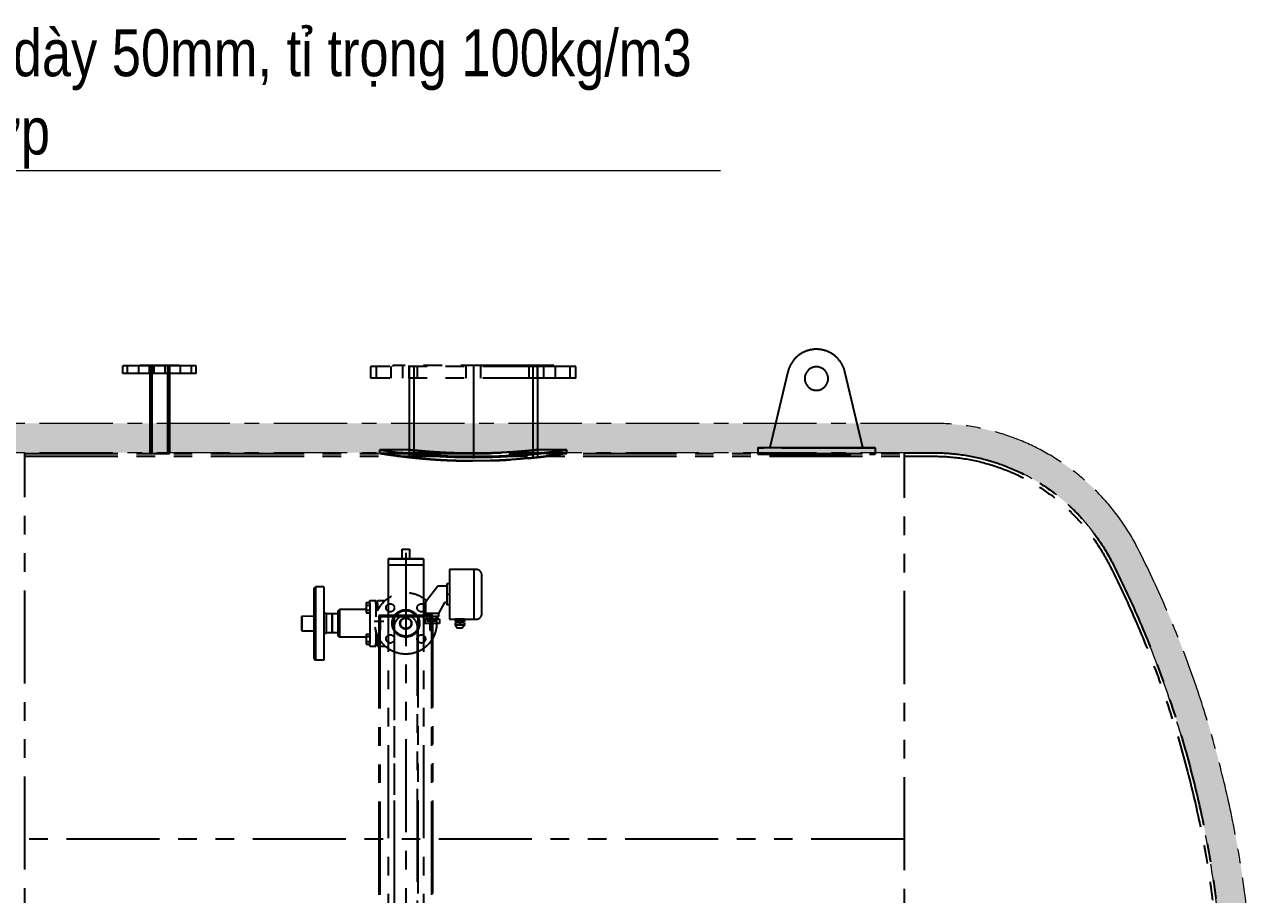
# Model space of a CAD drawing. Header units: millimetres. Extents: x -46397 to 283259, y -8690 to 23983.
# Drawn here: x -19332 to -17221, y 2079 to 3562 of the extents above; entities that cross this region are included whole.
import ezdxf
from ezdxf import colors
from ezdxf.entities.mleader import LeaderData, LeaderLine
from ezdxf.enums import TextEntityAlignment as Align
from ezdxf.math import Vec2, Vec3

# ---------------------------------------------------------------- set-up
doc = ezdxf.new("R2010")
doc.units = ezdxf.units.MM
doc.linetypes.add('CENTER', pattern=[2, 1.25, -0.25, 0.25, -0.25])
doc.linetypes.add('PHANTOM', pattern=[63.50000000000001, 31.75, -6.35, 6.35, -6.35, 6.35, -6.35])
doc.layers.add('DUONGTAM', color=1, linetype='CENTER', lineweight=0)
doc.styles.add('GHI CHÚ 2', font='arial.ttf', dxfattribs={"width": 0.8, "height": 1})
doc.styles.add('Tahoma', font='tahoma.ttf')
doc.styles.add('Text_nameplate', font='arial.ttf', dxfattribs={"width": 0.9, "height": 2.5})

# ---------------------------------------------------------------- blocks, each defined once
blk = doc.blocks.new('BO-1')
at = {"color": 251, "linetype": 'PHANTOM', "ltscale": 5, "extrusion": (-2.220446049250313e-16, 1, 0)}
for p, q in [((1763.499999945168, 1139.999999999343), (1696.499999945168, 1139.999999999343)), ((1696.499999945168, 1138.999999999343), (1696.499999945168, 1139.999999999343)), ((1712.749999945168, 1125.999999999343), (1712.749999945168, 1139.999999999343)), ((1713.299999945186, 1139.999999999343), (1713.299999945186, 989.9999999999613)), ((1716.679999945191, 1139.999999999343), (1716.679999945191, 989.9999999999613)), ((1743.319999945175, 1139.999999999343), (1743.319999945175, 989.9999999999613)), ((1746.69999994518, 1139.999999999343), (1746.69999994518, 989.9999999999613)), ((1747.249999945168, 1125.999999999343), (1747.249999945168, 1139.999999999343)), ((1763.499999945168, 1138.999999999343), (1763.499999945168, 1139.999999999343)), ((1792.499999945168, 1138.999999999343), (1667.499999945168, 1138.999999999343)), ((1667.499999945168, 1125.999999999343), (1667.499999945168, 1138.999999999343)), ((1792.499999945168, 1125.999999999343), (1667.499999945168, 1125.999999999343)), ((1675.499999945168, 1125.999999999343), (1675.499999945168, 1138.999999999343)), ((1694.499999945168, 1125.999999999343), (1694.499999945168, 1138.999999999343)), ((1720.499999945168, 1125.999999999343), (1720.499999945168, 1138.999999999343)), ((1739.499999945168, 1125.999999999343), (1739.499999945168, 1138.999999999343)), ((1765.499999945168, 1125.999999999343), (1765.499999945168, 1138.999999999343)), ((1784.499999945168, 1125.999999999343), (1784.499999945168, 1138.999999999343)), ((1792.499999945168, 1125.999999999343), (1792.499999945168, 1138.999999999343)), ((1713.299999945186, 989.9999999999613), (1746.69999994518, 989.9999999999613))]:
    blk.add_line(p, q, dxfattribs=at)
at = {"color": 251, "linetype": 'PHANTOM', "ltscale": 5, "extrusion": (2.288475490443933e-17, 1, 0)}
for p, q in [((2402.499999945168, 1139.999999999336), (2127.499999945168, 1139.999999999336)), ((2127.499999945168, 1137.999999999336), (2127.499999945168, 1139.999999999336)), ((2155.399999945133, 1117.999999999336), (2155.399999945133, 1139.999999999336)), ((2155.44999994518, 1139.999999999336), (2155.44999994518, 1117.999999999336)), ((2163.629999945173, 1139.999999999336), (2163.629999945173, 982.3030074508547)), ((2264.999999945168, 1139.999999999336), (2264.999999945165, 977.0584327761367)), ((2366.369999945164, 1139.999999999336), (2366.369999945164, 982.3030074508547)), ((2374.549999945157, 1139.999999999336), (2374.549999945157, 1117.999999999336)), ((2374.599999945145, 1117.999999999336), (2374.599999945145, 1139.999999999336)), ((2402.499999945168, 1137.999999999336), (2402.499999945168, 1139.999999999336)), ((2439.999999945168, 1137.999999999336), (2089.999999945168, 1137.999999999336)), ((2089.999999945168, 1117.999999999336), (2089.999999945168, 1137.999999999336)), ((2099.999999945168, 1117.999999999336), (2099.999999945168, 1137.999999999336)), ((2124.999999945168, 1117.999999999336), (2124.999999945168, 1137.999999999336)), ((2144.666215814214, 1117.999999999336), (2144.666215814214, 1137.999999999336)), ((2169.666215814214, 1117.999999999336), (2169.666215814214, 1137.999999999336)), ((2252.499999945168, 1117.999999999336), (2252.499999945168, 1137.999999999336)), ((2277.499999945168, 1117.999999999336), (2277.499999945168, 1137.999999999336)), ((2360.333784076094, 1117.999999999336), (2360.333784076094, 1137.999999999336)), ((2385.333784076094, 1117.999999999336), (2385.333784076094, 1137.999999999336)), ((2404.999999945168, 1117.999999999336), (2404.999999945168, 1137.999999999336)), ((2429.999999945168, 1117.999999999336), (2429.999999945168, 1137.999999999336)), ((2439.999999945168, 1117.999999999336), (2439.999999945168, 1137.999999999336)), ((2801.363366349251, 1129.096459479682), (2770.575215158518, 999.9680792927225)), ((2929.362666150817, 999.9680792927225), (2898.641908046236, 1129.074315369278)), ((2439.999999945168, 1117.999999999336), (2089.999999945168, 1117.999999999336)), ((2155.44999994518, 1117.999999999336), (2155.44999994518, 996.0780893447932)), ((2374.549999945157, 1117.999999999336), (2374.549999945157, 996.0780893447932)), ((2155.449999962177, 996.0780893466631), (2105.44999995688, 996.0780893466631)), ((2105.44999994518, 989.999999997975), (2105.44999994518, 996.0780893447932)), ((2155.44999994518, 996.0780893447932), (2155.44999994518, 989.999999997975)), ((2155.44999994518, 996.0780893447932), (2155.44999994518, 983.1808337408197)), ((2424.549999933457, 996.0780893466631), (2374.549999928131, 996.0780893466631)), ((2374.549999945157, 996.0780893447932), (2374.549999945157, 989.999999997975)), ((2374.549999945157, 996.0780893447932), (2374.549999945157, 983.180833740827)), ((2424.549999945157, 989.999999997975), (2424.549999945157, 996.0780893447932)), ((2749.999999945023, 1000.000000000418), (2749.999999945023, 998.7523408216562)), ((2749.999999945023, 1000.000000000418), (2770.582826030528, 1000.000000000418)), ((2949.999999945023, 998.7523408216562), (2749.999999945023, 998.7523408216562)), ((2749.999999945023, 998.7523408216562), (2749.999999945023, 988.7397540458301)), ((2770.575215158518, 999.9680792927225), (2929.362666150817, 999.9680792927225)), ((2929.355070635909, 1000.000000000418), (2949.999999945023, 1000.000000000418)), ((2949.999999945023, 998.7523408216562), (2949.999999945023, 1000.000000000418)), ((2949.999999945023, 998.7523408216562), (2949.999999945023, 988.7397540458301)), ((1499.999999945256, -989.9999999991292), (1499.999999945256, 989.9999999999613)), ((1499.999999945256, 989.9999999999613), (2999.999999945314, 989.9999999999613)), ((1499.999999945256, 984.9999999999613), (2999.999999945314, 984.9999999999613)), ((2155.449999962177, 989.9999999998595), (2105.44999995688, 989.9999999998595)), ((2424.549999933457, 989.9999999998595), (2374.549999928131, 989.9999999998595)), ((2749.999999945023, 990.0000000004179), (2949.999999945023, 990.0000000004179)), ((2749.999999945023, 988.7397540458301), (2949.999999945023, 988.7397540458301)), ((3000.000000054919, -990.9999999990273), (3000.000000054919, 990.9999999998595)), ((3000.000000054919, 990.9999999998595), (3050.000000054919, 990.9999999998595)), ((3000.000000055094, 984.9999999999613), (3050.000000055094, 984.9999999999613))]:
    blk.add_line(p, q, dxfattribs=at)
at = {"color": 251, "linetype": 'PHANTOM', "ltscale": 5}
for p, q in [((2143.489566411998, 826.3759608278938), (2156.089566411945, 826.3759608278938)), ((2143.489566412056, 809.9964308236245), (2143.489566411998, 826.3759608278938)), ((2143.489566411998, 826.3759608278938), (2156.089566411945, 826.3759608278647)), ((2156.089566411945, 826.3759608278647), (2156.089566411945, 809.996430826724)), ((2180.039566411986, 809.996430826724), (2119.539566411986, 809.996430826724)), ((2119.539566411986, 809.996430826724), (2180.039566411986, 809.996430826724)), ((2119.539566411986, 809.996430826724), (2119.539566411986, -876.003374878665)), ((2149.787070889404, 820.067062003252), (2149.814534560806, -501.89578126059)), ((2149.787070889404, 820.067062003252), (2149.787070889404, 820.067062003252)), ((2180.039566411986, 809.996430826724), (2180.039566411986, -876.003374878665)), ((2119.539566411986, 799.996430826724), (2180.039566411986, 799.996430826724)), ((2269.580793984816, 791.9964189396428), (2224.580793984816, 791.9964189396428)), ((2224.580793984816, 791.9964189396428), (2224.580793984816, 706.9964189396428)), ((2265.968008726079, 791.9964189396428), (2265.968008726079, 706.9964189396428)), ((2279.580793984816, 716.9964189396428), (2279.580793984816, 781.9964189396428)), ((2204.436082967441, 763.4964189396428), (2183.580793984816, 736.34748802471)), ((2219.580793984816, 763.4964189396428), (2204.436082967441, 763.4964189396428)), ((2219.580793984816, 767.4964189396428), (2219.580793984816, 731.4964189396428)), ((2224.580793984816, 767.4964189396428), (2219.580793984816, 767.4964189396428)), ((2224.580793984816, 749.4964189396428), (2219.580793984816, 749.4964189396428)), ((2183.580793984758, 736.3474880247245), (2183.580793984875, 711.9964189396428)), ((2215.580793984816, 735.4964189396428), (2205.580793984875, 716.9964189396574)), ((2219.580793984816, 735.4964189396428), (2215.580793984816, 735.4964189396428)), ((2224.580793984816, 731.4964189396428), (2219.580793984816, 731.4964189396428)), ((2095.777487427229, 703.4964308274225), (2112.454502138193, 703.4964308274225)), ((2195.791684389958, 713.4964308274225), (2103.791684389958, 713.4964308274225)), ((2103.791684389958, 713.4964308274225), (2103.791684389958, -713.3500000001209)), ((2192.789565946325, 713.4964308274225), (2104.789565946325, 713.4964308274225)), ((2104.789565946325, 713.4964308274225), (2104.789565946325, 688.4964308274225)), ((2105.791684389958, 713.4964308274225), (2105.791684389958, -713.3500000001209)), ((2106.789565946325, 688.4964308274225), (2106.789565946325, 711.4964308274225)), ((2106.789565946325, 711.4964308274225), (2190.789565946325, 711.4964308274225)), ((2129.789567324682, 713.4964308274225), (2169.789564567967, 713.4964308274225)), ((2130.791685768316, -713.5033748779374), (2130.791685768316, 713.4964308274225)), ((2164.789565611049, 713.4964308274225), (2134.789566281601, 713.4964308274225)), ((2149.787070889375, 715.4963982165514), (2149.787070889375, 684.4963982165514)), ((2169.789564567967, 713.4964308274225), (2164.789565611049, 713.4964308274225)), ((2170.791683011601, -713.5033748779374), (2170.791683011601, 713.4964308274225)), ((2207.122021557647, 706.9964189396574), (2182.039566411986, 706.9964189396574)), ((2182.039566411986, 706.9964189396428), (2182.039566411986, 699.9964189396428)), ((2207.122021557647, 699.9964189396428), (2182.039566411986, 699.9964189396428)), ((2205.580793984875, 716.9964189396574), (2183.580793984875, 716.9964189399775)), ((2205.580793984816, 711.9964189396574), (2183.580793984875, 711.9964189396428)), ((2201.80164446542, 703.4964308274225), (2185.124629754457, 703.4964308274225)), ((2185.580793984816, 711.9964189396428), (2185.580793984875, 706.9964189396574)), ((2190.789565946325, 711.4964308274225), (2190.789565946325, 688.4964308274225)), ((2192.789565946325, 688.4964308274225), (2192.789565946325, 713.4964308274225)), ((2193.791684389958, 713.4964308274225), (2193.791684389958, -713.3500000001209)), ((2194.580793984816, 706.9964189396574), (2194.580793984816, 699.9964189396428)), ((2195.791684389958, -713.3500000001209), (2195.791684389958, 713.4964308274225)), ((2203.580793984816, 711.9964189396574), (2203.580793984816, 706.9964189396574)), ((2205.580793984875, 716.9964189396574), (2205.580793984816, 711.9964189396574)), ((2207.122021557647, 706.9964189396428), (2207.122021557647, 699.9964189396428)), ((2224.580793984816, 706.9964189396428), (2269.580793984816, 706.9964189396428)), ((2233.823333093838, 706.9964189396719), (2233.82333309378, 702.9964189396428)), ((2249.823333093838, 706.9964189396137), (2233.823333093838, 706.9964189396428)), ((2249.823333093838, 706.9964189396428), (2233.823333093838, 706.9964189396428)), ((2249.823333093838, 702.9964189396428), (2233.823333093838, 702.9964189396428)), ((2233.82333309378, 700.9964189396428), (2233.82333309378, 696.9964189396428)), ((2249.823333093838, 700.9964189396428), (2233.823333093838, 700.9964189396428)), ((2249.823333093838, 696.9964189396137), (2233.823333093838, 696.9964189396428)), ((2233.823333093838, 696.9964189396137), (2237.823333093838, 691.9964189396137)), ((2235.823333093838, 702.9964189396428), (2235.823333093838, 700.9964189396428)), ((2241.823333093838, 706.9964189396428), (2241.823333093838, 702.9964189396428)), ((2241.823333093838, 700.9964189396428), (2241.823333093838, 696.9964189396283)), ((2249.823333093838, 696.9964189396137), (2245.823333093838, 691.9964189396137)), ((2247.823333093838, 702.9964189396428), (2247.823333093838, 700.9964189396428)), ((2249.823333093838, 706.9964189396137), (2249.823333093838, 702.9964189396428)), ((2249.823333093838, 700.9964189396428), (2249.823333093838, 696.9964189396137)), ((2104.789565946325, 688.4964308274225), (2106.789565946325, 688.4964308274225)), ((2129.791684389958, 693.4964308274225), (2129.791684390133, -693.3500000001209)), ((2169.791684390133, -693.3500000001209), (2169.791684389958, 693.4964308274225)), ((2190.789565946325, 688.4964308274225), (2192.789565946325, 688.4964308274225)), ((2241.82333309378, 691.9964189396283), (2237.823333093838, 691.9964189396283)), ((2245.823333093838, 691.9964189396283), (2241.82333309378, 691.9964189396283)), ((3000.000000054919, 332.0122772159862), (1499.999999945256, 332.0122772159862))]:
    blk.add_line(p, q, dxfattribs=at)
at = {"color": 251, "linetype": 'PHANTOM', "ltscale": 5, "extrusion": (-1, -3.559516622919862e-16, -4.459952494467414e-16)}
for p, q in [((1992.787070889462, 759.4343389004712), (1995.849130205548, 762.496398216555)), ((1995.849130205548, 762.496398216555), (1995.849130205548, 637.496398216555)), ((2009.787070889462, 762.496398216555), (1995.849130205548, 762.496398216555)), ((2009.787070889462, 762.496398216555), (2009.787070889462, 637.496398216555)), ((1992.787070889462, 759.4343389004712), (1992.787070889462, 640.5584575326388)), ((2088.537070889462, 733.996398216555), (2088.537070889462, 738.996398216555)), ((2088.537070889462, 738.996398216555), (2098.537070889462, 738.996398216555)), ((2098.537070889462, 733.996398216555), (2098.537070889462, 738.996398216555)), ((2101.787070889462, 733.996398216555), (2101.787070889462, 738.996398216555)), ((2101.787070889462, 738.996398216555), (2113.787070889462, 738.996398216555)), ((2113.787070889462, 738.2096158251256), (2113.787070889462, 738.996398216555)), ((2034.037070889462, 720.996398216555), (2036.537070889462, 723.496398216555)), ((2034.037070889462, 720.996398216555), (2034.037070889462, 678.996398216555)), ((2036.537070889462, 723.496398216555), (2036.537070889462, 676.496398216555)), ((2082.137070889468, 723.496398216555), (2036.537070889462, 723.496398216555)), ((2082.137070889468, 735.5266522543993), (2082.137070889468, 731.1965252354771)), ((2082.137070889468, 735.5266522543993), (2088.537070889462, 735.5266522543993)), ((2082.137070889468, 731.1965252354771), (2082.137070889468, 722.5362711976327)), ((2082.137070889468, 731.1965252354771), (2088.537070889462, 731.1965252354771)), ((2082.137070889468, 722.5362711976327), (2082.137070889468, 718.2061441787105)), ((2082.137070889468, 722.5362711976327), (2088.537070889462, 722.5362711976327)), ((2082.137070889468, 718.2061441787105), (2088.537070889462, 718.2061441787105)), ((2088.537070889462, 733.996398216555), (2088.537070889462, 665.996398216555)), ((2098.537070889462, 733.996398216555), (2098.537070889462, 711.3844401904812)), ((2101.787070889462, 731.8663982165549), (2098.537070889462, 731.8663982165549)), ((2101.787070889462, 721.8663982165549), (2098.537070889462, 721.8663982165549)), ((2101.787070889462, 733.996398216555), (2101.787070889462, 721.2625685346916)), ((1971.787070889462, 711.7050038865841), (1972.787070889462, 711.7224589515122)), ((1971.787070889462, 711.7050038865841), (1971.787070889462, 688.2877925465259)), ((1972.787070889462, 712.5225808139471), (1992.787070889462, 712.8716821125113)), ((1972.787070889462, 712.5225808139471), (1972.787070889462, 687.4702156191629)), ((2013.787070889462, 716.996398216555), (2009.787070889462, 716.996398216555)), ((2013.787070889462, 716.996398216555), (2013.787070889462, 682.996398216555)), ((2023.787070889462, 715.996398216555), (2013.787070889462, 715.996398216555)), ((2023.787070889462, 715.996398216555), (2023.787070889462, 683.996398216555)), ((2024.037070889462, 710.996398216555), (2023.787070889462, 710.996398216555)), ((2024.037070889462, 715.996398216555), (2024.037070889462, 683.996398216555)), ((2034.037070889462, 715.996398216555), (2024.037070889462, 715.996398216555)), ((1971.787070889462, 688.2877925465259), (1972.787070889462, 688.2703374815978)), ((1972.787070889462, 687.4702156191629), (1992.787070889462, 687.1211143205987)), ((2013.787070889462, 682.996398216555), (2009.787070889462, 682.996398216555)), ((2023.787070889462, 683.996398216555), (2013.787070889462, 683.996398216555)), ((2024.037070889462, 688.996398216555), (2023.787070889462, 688.996398216555)), ((2034.037070889462, 683.996398216555), (2024.037070889462, 683.996398216555)), ((2034.037070889462, 678.996398216555), (2036.537070889462, 676.496398216555)), ((2082.137070889468, 676.496398216555), (2036.537070889462, 676.496398216555)), ((2082.137070889468, 681.7866522543995), (2082.137070889468, 677.4565252354773)), ((2082.137070889468, 681.7866522543995), (2088.537070889462, 681.7866522543995)), ((2082.137070889468, 677.4565252354773), (2082.137070889468, 668.7962711976329)), ((2082.137070889468, 677.4565252354773), (2088.537070889462, 677.4565252354773)), ((2098.537070889462, 688.6083562426288), (2098.537070889462, 665.996398216555)), ((2101.787070889462, 678.1263982165551), (2098.537070889462, 678.1263982165551)), ((2101.787070889462, 678.7302278984184), (2101.787070889462, 665.996398216555)), ((2082.137070889468, 668.7962711976329), (2082.137070889468, 664.4661441787107)), ((2082.137070889468, 668.7962711976329), (2088.537070889462, 668.7962711976329)), ((2082.137070889468, 664.4661441787107), (2088.537070889462, 664.4661441787107)), ((2088.537070889462, 660.996398216555), (2088.537070889462, 665.996398216555)), ((2088.537070889462, 660.996398216555), (2098.537070889462, 660.996398216555)), ((2101.787070889462, 668.1263982165551), (2098.537070889462, 668.1263982165551)), ((2098.537070889462, 660.996398216555), (2098.537070889462, 665.996398216555)), ((2101.787070889462, 660.996398216555), (2101.787070889462, 665.996398216555)), ((2101.787070889462, 660.996398216555), (2113.787070889462, 660.996398216555)), ((2113.787070889462, 660.996398216555), (2113.787070889462, 661.7831806079835)), ((1992.787070889462, 640.5584575326388), (1995.849130205548, 637.496398216555)), ((2009.787070889462, 637.496398216555), (1995.849130205548, 637.496398216555))]:
    blk.add_line(p, q, dxfattribs=at)
at = {"color": 251, "linetype": 'PHANTOM', "ltscale": 5, "extrusion": (0, 0, -1)}
blk.add_circle((-2849.999999945023, 1117.499999999741), 20, dxfattribs=at)
at = {"color": 251, "linetype": 'PHANTOM', "ltscale": 5}
for centre, radius in [((2149.787070889462, 699.996398216555), 52.50000000000001), ((2123.270566594962, 726.5129025110505), 6.999999999999999), ((2149.787070889462, 699.996398216555), 23.40000000000001), ((2149.787070889462, 699.996398216555), 21.9), ((2176.303575183963, 726.5129025110505), 6.999999999999999), ((2149.787070889462, 699.996398216555), 10), ((2149.787070889375, 699.9963982165514), 9), ((2123.270566594962, 673.4798939220595), 6.999999999999999), ((2176.303575183963, 673.4798939220595), 6.999999999999999)]:
    blk.add_circle(centre, radius, dxfattribs=at)
for centre, radius, start, end in [((2849.999999945023, 1117.499999999756), 49.99999999999505, 13.38459267606087, 166.5893221454799), ((2269.580793984816, 781.9964189396428), 10, 0, 90), ((2149.791684389958, 693.4964308274225), 20, 0, 180), ((2269.580793984816, 716.9964189396428), 10, 270, 0)]:
    blk.add_arc(centre, radius, start, end, dxfattribs=at)
at = {"color": 251, "linetype": 'PHANTOM', "ltscale": 5, "extrusion": (0, 0, -1)}
for centre, radius, start, end in [((-3050.000000054919, 650.099999999487), 340.900000000003, 90, 153.1244059284168), ((-3050.000000054919, 650.0999999994942), 334.8999999999941, 90, 153.1244058503012), ((-1767.228937082138, -1.477928890381008e-10), 1779.000000000612, 153.1244059433315, 206.8755940566685), ((-1767.228937082255, -1.186890585813671e-10), 1773.000000000473, 153.1244059284168, 206.8755940715831)]:
    blk.add_arc(centre, radius, start, end, dxfattribs=at)
at = {"color": 251, "linetype": 'PHANTOM', "ltscale": 5}
for points, knots in [([(2424.549999933457, 996.0780893466631), (2424.549999941257, 996.0780893466631), (2424.549999945157, 996.0780893460374), (2424.549999945157, 996.0780796136219), (2424.312328839325, 996.0399085141084), (2423.325513950142, 995.8825281678269), (2422.576406879234, 995.7633177074799), (2420.553295984049, 995.4451511458878), (2419.279215326183, 995.24619118287), (2416.213457506441, 994.7755401408481), (2414.421796209877, 994.5038746651021), (2410.348425095406, 993.9000001506188), (2408.06487183139, 993.5675492470159), (2403.047861716972, 992.8575393288243), (2400.314393160341, 992.4800241712851), (2394.459627380595, 991.6987319116502), (2391.338008778228, 991.2949642192157), (2384.785907930578, 990.4812197535407), (2381.355394700018, 990.0712948379564), (2374.282292110671, 989.2649708081713), (2370.51778035477, 988.854539841062), (2362.577465234324, 988.0387823355609), (2358.401682262134, 987.6335077977833), (2349.697653483832, 986.8483882347914), (2345.168980265327, 986.4685541426202), (2335.828927057912, 985.7534480990412), (2331.017549901619, 985.4182228620462), (2321.192722362233, 984.808795331), (2316.174810665951, 984.5343518553905), (2306.015834242105, 984.0585935549148), (2300.874763389729, 983.8573072861814), (2290.563594582345, 983.535302876136), (2285.392941914964, 983.4145824598504), (2275.120005558652, 983.2551955689682), (2270.017718352785, 983.2165281034227), (2259.982281537552, 983.2165281034227), (2254.879994331684, 983.2551955689682), (2244.607057975372, 983.4145824598504), (2239.436405307992, 983.535302876136), (2229.125236500578, 983.8573072861814), (2223.984165648231, 984.0585935549148), (2213.825189224386, 984.5343518553905), (2208.807277528103, 984.808795331), (2198.982449988689, 985.4182228620462), (2194.171072832425, 985.7534480990412), (2184.83101962501, 986.4685541426202), (2180.302346406505, 986.8483882347914), (2171.598317628173, 987.6335077977833), (2167.422534656012, 988.0387823355609), (2159.482219535566, 988.854539841062), (2155.717707779666, 989.2649708081713), (2148.644605190319, 990.0712948379564), (2145.21409195973, 990.4812197535407), (2138.661991112109, 991.2949642192157), (2135.540372509713, 991.6987319116502), (2129.685606729996, 992.4800241712851), (2126.952138173365, 992.8575393288243), (2121.935128058947, 993.5675492470159), (2119.651574794931, 993.9000001506188), (2115.578203680459, 994.5038746651021), (2113.786542383896, 994.7755401408481), (2110.720784564153, 995.24619118287), (2109.446703906287, 995.4451511458951), (2107.423593011103, 995.7633177074799), (2106.674485940166, 995.8825281678269), (2105.687671051011, 996.0399085141084), (2105.44999994518, 996.0780796136219), (2105.44999994518, 996.0780893460374), (2105.44999994908, 996.0780893466631), (2105.44999995688, 996.0780893466631)], [240.8457937203902, 240.8457937203902, 240.8457937203902, 240.8457937203902, 240.8477255151161, 240.8477255151161, 255.9005400504202, 255.9005400504202, 270.9533545857242, 270.9533545857242, 286.0061691210283, 286.0061691210283, 301.0589836563323, 301.0589836563323, 316.1117981916364, 316.1117981916364, 331.1646127269404, 331.1646127269404, 346.2174272622444, 346.2174272622444, 361.2702417975485, 361.2702417975485, 376.3233970204317, 376.3233970204317, 391.3765522433148, 391.3765522433148, 406.429707466198, 406.429707466198, 421.4828626890812, 421.4828626890812, 436.5360179119644, 436.5360179119644, 451.5891731348476, 451.5891731348476, 466.6423283577308, 466.6423283577308, 481.695483580614, 481.695483580614, 496.7486388034972, 496.7486388034972, 511.8017940263804, 511.8017940263804, 526.8549492492635, 526.8549492492635, 541.9081044721468, 541.9081044721468, 556.96125969503, 556.96125969503, 572.0144149179132, 572.0144149179132, 587.0675701407963, 587.0675701407963, 602.1207253636795, 602.1207253636795, 617.1735398989836, 617.1735398989836, 632.2263544342877, 632.2263544342877, 647.2791689695918, 647.2791689695918, 662.3319835048958, 662.3319835048958, 677.3847980401998, 677.3847980401998, 692.4376125755039, 692.4376125755039, 707.4904271108079, 707.4904271108079, 722.5432416461119, 722.5432416461119, 722.5451734408379, 722.5451734408379, 722.5451734408379, 722.5451734408379]), ([(2105.44999995688, 996.0780893466631), (2105.450060952164, 996.0780892830348), (2105.687734256906, 996.0399376893015), (2106.674485439085, 995.8826073607611), (2107.423592239851, 995.7634170131182), (2109.446702512185, 995.4452905995836), (2110.720782817749, 995.2463506740582), (2113.786539909983, 994.7757392693725), (2115.57820083166, 994.5040933935065), (2119.651571212802, 993.9002573000885), (2121.935124120908, 993.5678252347475), (2126.952133563231, 992.8578519336347), (2129.685601803707, 992.4803545549416), (2135.540366985311, 991.6990965150376), (2138.661985306127, 991.295345265125), (2145.214085601096, 990.4816321136582), (2148.644598560379, 990.0717220696656), (2155.717701344343, 989.2654259406604), (2159.482213600364, 988.8550084883077), (2167.42252972658, 988.0392768439974), (2171.598313204304, 987.6340146527559), (2180.302342960204, 986.8489182918543), (2184.831016650773, 986.4690950564377), (2194.171070732758, 985.7540089778317), (2198.982448291383, 985.4187928490114), (2208.807276535837, 984.8093815939696), (2213.825188531424, 984.5349452936694), (2223.984165432164, 984.0591992897512), (2229.125236462074, 983.8579181421132), (2239.436405497458, 983.5359218731223), (2244.607058214315, 983.4152044770794), (2254.879994543735, 983.2558215674849), (2259.982281673176, 983.2171550628095), (2264.999999945168, 983.2171550628095)], [722.5451734408379, 722.5451734408379, 722.5451734408379, 722.5451734408379, 737.5960525195593, 737.5960525195593, 752.6488633930066, 752.6488633930066, 767.7016742664539, 767.7016742664539, 782.7544851399012, 782.7544851399012, 797.8072960133486, 797.8072960133486, 812.8601068867958, 812.8601068867958, 827.9129177602432, 827.9129177602432, 842.9657286336906, 842.9657286336906, 858.0188834496328, 858.0188834496328, 873.072038265575, 873.072038265575, 888.1251930815172, 888.1251930815172, 903.1783478974594, 903.1783478974594, 918.2315027134016, 918.2315027134016, 933.2846575293438, 933.2846575293438, 948.337812345286, 948.337812345286, 963.3909671612282, 963.3909671612282, 963.3909671612282, 963.3909671612282]), ([(2155.44999994518, 996.0780893447932), (2155.44999994518, 996.0780960198658), (2155.612870329118, 996.0601465119012), (2156.289396377979, 995.9860912205017), (2156.803027191258, 995.9299847596026), (2158.190563855809, 995.7802130040195), (2159.064521666907, 995.6865460652093), (2161.167977581208, 995.4649608459126), (2162.397465654183, 995.3370547731515), (2165.19332960312, 995.0527473872185), (2166.760963088018, 994.8962333538125), (2170.205700658902, 994.5620095011013), (2172.082813042158, 994.3843206826837), (2176.10396243821, 994.0166508590169), (2178.248220814421, 993.8266745161213), (2182.749435632199, 993.4438908188945), (2185.106412166206, 993.251108070564), (2189.966501021117, 992.8720073574345), (2192.553118711337, 992.6791132157282), (2198.008705854358, 992.295884345554), (2200.877660434868, 992.105574258419), (2206.857269866625, 991.73705620381), (2209.968218760099, 991.5588532382076), (2216.383650401782, 991.2234991396449), (2219.688129748974, 991.0663696245297), (2226.435011618189, 990.7808297685674), (2229.880453771242, 990.6523067698122), (2236.854908348701, 990.429585933683), (2240.3839241729, 990.3354009297886), (2247.460862852866, 990.1847715650997), (2251.00915819878, 990.1283259051393), (2258.057808527548, 990.0538140638942), (2261.558165889757, 990.0357472485098), (2268.44183400058, 990.0357472485098), (2271.942191362788, 990.0538140638942), (2278.990841691557, 990.1283259051393), (2282.539137037471, 990.1847715650997), (2289.616075717437, 990.3354009297886), (2293.145091541635, 990.429585933683), (2300.119546119065, 990.6523067698122), (2303.564988272148, 990.7808297685674), (2310.311870141362, 991.0663696245297), (2313.616349488555, 991.2234991396449), (2320.031781130238, 991.5588532382076), (2323.142730023712, 991.73705620381), (2329.122339455469, 992.105574258419), (2331.991294035979, 992.295884345554), (2337.446881178999, 992.6791132157282), (2340.033498869219, 992.8720073574345), (2344.893587724131, 993.251108070564), (2347.250564258138, 993.4438908188945), (2351.751779075887, 993.8266745161213), (2353.896037452098, 994.0166508590169), (2357.917186848179, 994.3843206826837), (2359.794299231435, 994.5620095011013), (2363.239036802319, 994.8962333538125), (2364.806670287217, 995.0527473872185), (2367.602534236124, 995.3370547731515), (2368.832022309129, 995.4649608459126), (2370.93547822343, 995.6865460652093), (2371.809436034528, 995.7802130040195), (2373.196972699079, 995.9299847596026), (2373.710603512358, 995.9860912205017), (2374.387129561219, 996.0601465118939), (2374.549999945157, 996.0780960198658), (2374.549999945157, 996.0780893447932)], [165.2076315033819, 165.2076315033819, 165.2076315033819, 165.2076315033819, 175.5330813781596, 175.5330813781596, 185.8585312529372, 185.8585312529372, 196.1839811277148, 196.1839811277148, 206.5094310024925, 206.5094310024925, 216.8348808772701, 216.8348808772701, 227.1603307520477, 227.1603307520477, 237.4857806268254, 237.4857806268254, 247.811230501603, 247.811230501603, 258.1367326678994, 258.1367326678994, 268.4622348341959, 268.4622348341959, 278.7877370004924, 278.7877370004924, 289.1132391667888, 289.1132391667888, 299.4387413330853, 299.4387413330853, 309.7642434993818, 309.7642434993818, 320.0897456656783, 320.0897456656783, 330.4152478319747, 330.4152478319747, 340.7407499982712, 340.7407499982712, 351.0662521645677, 351.0662521645677, 361.3917543308642, 361.3917543308642, 371.7172564971606, 371.7172564971606, 382.042758663457, 382.042758663457, 392.3682608297535, 392.3682608297535, 402.6937629960499, 402.6937629960499, 413.0192651623464, 413.0192651623464, 423.344715037124, 423.344715037124, 433.6701649119017, 433.6701649119017, 443.9956147866793, 443.9956147866793, 454.3210646614569, 454.3210646614569, 464.6465145362346, 464.6465145362346, 474.9719644110122, 474.9719644110122, 485.2974142857898, 485.2974142857898, 495.6228641605675, 495.6228641605675, 495.6228641605675, 495.6228641605675]), ([(2264.999999945168, 990.0353197313866), (2261.558165829745, 990.0353197313866), (2258.057808434532, 990.0533871908533), (2251.009158097382, 990.1279017049069), (2247.46086277609, 990.1843493934916), (2240.38392420474, 990.3349842334478), (2236.854908464069, 990.4291726841889), (2229.88045411004, 990.6519018080849), (2226.435012096859, 990.7804296476875), (2219.688130556955, 991.0659805000591), (2216.383651397657, 991.2231161757204), (2209.968220164592, 991.5584837970359), (2206.857271491841, 991.7366941248379), (2200.877662517538, 992.1052279342962), (2198.008708173875, 992.2955464149104), (2192.553121502599, 992.6787928875324), (2189.966504047276, 992.87169623828), (2185.106415281625, 993.2508159523109), (2182.749438618484, 993.4436088204798), (2178.248223538569, 993.826413844768), (2176.103965029324, 994.0164013948211), (2172.08281535143, 994.3840945598836), (2170.205702819541, 994.5617955136527), (2166.760964933143, 994.8960443757874), (2165.193331281363, 995.0525712832509), (2162.397466988739, 995.3369049396401), (2161.167978740064, 995.4648244205068), (2159.064522485016, 995.686436767251), (2158.190564508841, 995.7801174254323), (2156.803027552494, 995.9299166803662), (2156.28939661273, 995.9860369226931), (2155.612870383135, 996.0601195786271), (2155.44999994518, 996.0780826697132), (2155.44999994518, 996.0780893447932)], [0, 0, 0, 0, 10.32550234625557, 10.32550234625557, 20.65100469251114, 20.65100469251114, 30.97650703876672, 30.97650703876672, 41.30200938502229, 41.30200938502229, 51.62751173127786, 51.62751173127786, 61.95301407753343, 61.95301407753343, 72.278516423789, 72.278516423789, 82.60401877004458, 82.60401877004458, 92.92947036171175, 92.92947036171175, 103.2549219533789, 103.2549219533789, 113.5803735450461, 113.5803735450461, 123.9058251367133, 123.9058251367133, 134.2312767283804, 134.2312767283804, 144.5567283200476, 144.5567283200476, 154.8821799117148, 154.8821799117148, 165.2076315033819, 165.2076315033819, 165.2076315033819, 165.2076315033819]), ([(2374.549999945157, 996.0780893447932), (2374.549999945157, 996.0780826697132), (2374.387129507202, 996.0601195786271), (2373.710603277606, 995.9860369226931), (2373.196972337813, 995.9299166803662), (2371.809435381496, 995.7801174254323), (2370.935477405321, 995.686436767251), (2368.832021150272, 995.4648244205068), (2367.602532901597, 995.3369049396401), (2364.806668608973, 995.0525712832509), (2363.239034957194, 994.8960443757874), (2359.794297070766, 994.5617955136527), (2357.917184538906, 994.3840945598836), (2353.896034861013, 994.0164013948211), (2351.751776351768, 993.826413844768), (2347.250561271852, 993.4436088204798), (2344.893584608682, 993.2508159523109), (2340.033495843061, 992.87169623828), (2337.446878387709, 992.6787928875324), (2331.991291716462, 992.2955464149104), (2329.122337372799, 992.1052279342962), (2323.142728398496, 991.7366941248379), (2320.031779725745, 991.5584837970359), (2313.61634849268, 991.2231161757204), (2310.311869333382, 991.0659805000591), (2303.564987793477, 990.7804296476875), (2300.119545780297, 990.6519018080849), (2293.145091426268, 990.4291726841889), (2289.616075685597, 990.3349842334478), (2282.539137114247, 990.1843493934916), (2278.990841792925, 990.1279017049069), (2271.942191455804, 990.0533871908533), (2268.441834060592, 990.0353197313866), (2264.999999945168, 990.0353197313866)], [495.6228641605675, 495.6228641605675, 495.6228641605675, 495.6228641605675, 505.9483157522347, 505.9483157522347, 516.2737673439019, 516.2737673439019, 526.5992189355691, 526.5992189355691, 536.9246705272362, 536.9246705272362, 547.2501221189034, 547.2501221189034, 557.5755737105706, 557.5755737105706, 567.9010253022377, 567.9010253022377, 578.2264768939049, 578.2264768939049, 588.5519792401604, 588.5519792401604, 598.877481586416, 598.877481586416, 609.2029839326716, 609.2029839326716, 619.5284862789272, 619.5284862789272, 629.8539886251828, 629.8539886251828, 640.1794909714383, 640.1794909714383, 650.5049933176939, 650.5049933176939, 660.8304956639495, 660.8304956639495, 660.8304956639495, 660.8304956639495]), ([(2264.999999945168, 983.2171550628095), (2270.017718217161, 983.2171550628095), (2275.120005346602, 983.2558215674849), (2285.392941676022, 983.4152044770794), (2290.563594392879, 983.5359218731223), (2300.874763428263, 983.8579181421132), (2306.015834458172, 984.0591992897512), (2316.174811358913, 984.5349452936694), (2321.192723354499, 984.8093815939696), (2331.017551598954, 985.4187928490114), (2335.828929157578, 985.7540089778317), (2345.168983239564, 986.4690950564377), (2349.697656930133, 986.8489182918543), (2358.401686686033, 987.6340146527559), (2362.577470163757, 988.0392768439974), (2370.517786289973, 988.8550084883077), (2374.282298545993, 989.2654259406604), (2381.355401329929, 990.0717220696656), (2384.785914289241, 990.4816321136582), (2391.338014584209, 991.295345265125), (2394.459632905026, 991.6990965150376), (2400.31439808663, 992.4803545549416), (2403.047866327106, 992.8578519336347), (2408.064875769429, 993.5678252347475), (2410.348428677535, 993.9002573000885), (2414.421799058677, 994.5040933935065), (2416.213459980325, 994.7757392693725), (2419.279217072588, 995.2463506740582), (2420.553297378123, 995.4452905995836), (2422.576407650486, 995.7634170131182), (2423.325514451251, 995.8826073607611), (2424.312265633431, 996.0399376893015), (2424.549938938173, 996.0780892830348), (2424.549999933457, 996.0780893466631)], [0, 0, 0, 0, 15.05315481594221, 15.05315481594221, 30.10630963188441, 30.10630963188441, 45.15946444782662, 45.15946444782662, 60.21261926376883, 60.21261926376883, 75.26577407971104, 75.26577407971104, 90.31892889565324, 90.31892889565324, 105.3720837115955, 105.3720837115955, 120.4252385275377, 120.4252385275377, 135.478049400985, 135.478049400985, 150.5308602744323, 150.5308602744323, 165.5836711478796, 165.5836711478796, 180.6364820213269, 180.6364820213269, 195.6892928947742, 195.6892928947742, 210.7421037682215, 210.7421037682215, 225.7949146416688, 225.7949146416688, 240.8457937203902, 240.8457937203902, 240.8457937203902, 240.8457937203902]), ([(2155.44999994518, 983.1812895680464), (2154.340012134518, 983.3049673267938), (2153.25014772854, 983.4282582767096), (2148.644660228718, 983.9565248898994), (2145.21419929195, 984.3689748095981), (2138.66218163661, 985.1877253534453), (2135.540593893384, 985.5939738096399), (2129.685868141503, 986.3800606415657), (2126.952408776968, 986.7598895595343), (2121.935398033937, 987.4742459679378), (2119.651834958233, 987.8087293481635), (2115.578430805879, 988.4162908587437), (2113.78674600349, 988.6896123862803), (2110.720936042082, 989.1631269821205), (2109.446826777305, 989.3632942967429), (2107.423663043301, 989.6833839829028), (2106.674531713012, 989.8033102464883), (2105.687745123927, 989.9616123834617), (2105.450060953561, 989.9999999358456), (2105.44999995688, 989.9999999998595)], [115.8776171311049, 115.8776171311049, 115.8776171311049, 115.8776171311049, 120.4280563539625, 120.4280563539625, 135.4812108378417, 135.4812108378417, 150.5343653217208, 150.5343653217208, 165.5875198055999, 165.5875198055999, 180.6406742894791, 180.6406742894791, 195.6938287733582, 195.6938287733582, 210.7469832572373, 210.7469832572373, 225.8001377411165, 225.8001377411165, 240.8513604302684, 240.8513604302684, 240.8513604302684, 240.8513604302684]), ([(2105.44999994518, 989.999999997975), (2105.44999994518, 989.9999902068425), (2105.687681918673, 989.961583028225), (2106.67453222035, 989.8032305646825), (2107.423663824156, 989.6832840639449), (2109.446828188782, 989.363153980948), (2110.720937810314, 989.1629665044725), (2113.786748508224, 988.6894120249176), (2115.578433690243, 988.4160707754686), (2119.651838585036, 987.8084706041604), (2121.935402021045, 987.4739682679333), (2126.952413444524, 986.7595750130836), (2129.685873129172, 986.3797282046485), (2135.5405994865, 985.5936069375944), (2138.662187514739, 985.1873419351009), (2145.214205729484, 984.3685598788193), (2148.644666940847, 983.9560949930869), (2155.717648126767, 983.1447695403672), (2159.482097631553, 982.7317890345998), (2167.422289702576, 981.910956091318), (2171.598011905153, 981.5031559670729), (2180.301929411653, 980.7131355993602), (2184.830552106141, 980.3309263635215), (2194.170523829118, 979.6113413601174), (2198.98187007301, 979.2740126128024), (2208.806663888565, 978.6607551068496), (2213.824573563965, 978.3845836299638), (2223.983579781256, 977.9058257815682), (2229.124682475114, 977.7032681723044), (2239.43595010991, 977.3792278433589), (2244.606670051755, 977.2577428464188), (2254.879775300797, 977.0973458070125), (2259.982164126239, 977.0584327761367), (2270.017835764098, 977.0584327761367), (2275.12022458954, 977.0973458070125), (2285.393329838582, 977.2577428464188), (2290.564049780427, 977.3792278433589), (2300.875317415223, 977.7032681723044), (2306.016420109081, 977.9058257815682), (2316.175426326372, 978.3845836299638), (2321.193336001772, 978.6607551068496), (2331.018129817327, 979.2740126128024), (2335.829476061219, 979.6113413601174), (2345.169447784196, 980.3309263635215), (2349.698070478684, 980.7131355993602), (2358.401987985155, 981.5031559670729), (2362.577710187761, 981.910956091318), (2370.517902258784, 982.7317890345998), (2374.28235176357, 983.1447695403672), (2381.35533294949, 983.9560949930869), (2384.785794160853, 984.3685598788193), (2391.337812375597, 985.1873419351009), (2394.459400403837, 985.5936069375944), (2400.314126761165, 986.3797282046485), (2403.047586445813, 986.7595750130836), (2408.064597869292, 987.4739682679333), (2410.348161305301, 987.8084706041604), (2414.421566200093, 988.4160707754686), (2416.213251382113, 988.6894120249176), (2419.279062080022, 989.1629665044725), (2420.553171701555, 989.363153980948), (2422.57633606618, 989.6832840639449), (2423.325467669987, 989.8032305646825), (2424.312317971664, 989.961583028225), (2424.549999945157, 989.9999902068425), (2424.549999945157, 989.999999997975)], [240.8532922249956, 240.8532922249956, 240.8532922249956, 240.8532922249956, 255.9064504163106, 255.9064504163106, 270.9596086076257, 270.9596086076257, 286.0127667989408, 286.0127667989408, 301.0659249902558, 301.0659249902558, 316.1190831815709, 316.1190831815709, 331.172241372886, 331.172241372886, 346.225399564201, 346.225399564201, 361.2785577555161, 361.2785577555161, 376.3320652123202, 376.3320652123202, 391.3855726691244, 391.3855726691244, 406.4390801259285, 406.4390801259285, 421.4925875827327, 421.4925875827327, 436.5460950395369, 436.5460950395369, 451.599602496341, 451.599602496341, 466.6531099531452, 466.6531099531452, 481.7066174099493, 481.7066174099493, 496.7601248667535, 496.7601248667535, 511.8136323235576, 511.8136323235576, 526.8671397803618, 526.8671397803618, 541.9206472371659, 541.9206472371659, 556.97415469397, 556.97415469397, 572.0276621507742, 572.0276621507742, 587.0811696075783, 587.0811696075783, 602.1346770643825, 602.1346770643825, 617.1878352556976, 617.1878352556976, 632.2409934470127, 632.2409934470127, 647.2941516383278, 647.2941516383278, 662.3473098296428, 662.3473098296428, 677.4004680209578, 677.4004680209578, 692.4536262122729, 692.4536262122729, 707.506784403588, 707.506784403588, 722.5599425949031, 722.5599425949031, 722.5599425949031, 722.5599425949031]), ([(2264.999999945168, 983.9199023491942), (2268.441871318908, 983.9199023491942), (2271.942261043412, 983.9380825057137), (2278.990965244011, 984.0130613664346), (2282.539282099809, 984.0698607067511), (2289.616252441658, 984.2214332052367), (2293.145278509299, 984.3162076683343), (2300.119742722105, 984.5403213849618), (2303.565184274834, 984.6696477198179), (2310.312055363582, 984.9569710273768), (2313.616524788551, 985.1150813681429), (2320.031930161611, 985.4525273718223), (2323.142862723384, 985.6318412801461), (2329.122436062433, 986.0026553729526), (2331.991370876116, 986.1941505239643), (2337.446917870664, 986.5797646699334), (2340.033515189047, 986.7738588736588), (2344.893564922619, 987.1553174185879), (2347.250524970703, 987.3492990680875), (2351.751713608275, 987.7344635096792), (2353.895962303446, 987.9256215463442), (2357.917099288316, 988.2955792863918), (2359.794208933541, 988.4743743023914), (2363.238947160833, 988.8106806317423), (2364.806584037375, 988.9681708188559), (2367.602459111164, 989.2542541477937), (2368.831955005357, 989.3829607279745), (2370.935428207857, 989.6059367217799), (2371.809395476361, 989.7001938542867), (2373.196949594654, 989.850915035951), (2373.710588412883, 989.9073807427244), (2374.387126016023, 989.9819195254363), (2374.549999945157, 989.9999932818441), (2374.549999945157, 990.0000067141059), (2374.38712607068, 989.9819466244057), (2373.710588650545, 989.9074353747469), (2373.196949960431, 989.8509835343261), (2371.809396137454, 989.7002900215862), (2370.935429036035, 989.606046693099), (2368.83195617859, 989.3830979942627), (2367.602460462251, 989.2544049050462), (2364.806585736398, 988.9683480090657), (2363.238949028833, 988.8108707757178), (2359.794211120956, 988.4745896107902), (2357.917101626168, 988.2958068054481), (2353.895964926633, 987.9258725517916), (2351.751716366096, 987.7347257920023), (2347.250527993892, 987.3495828103237), (2344.893568076543, 987.1556113437887), (2340.033518252545, 986.7741719181263), (2337.446920696413, 986.5800869807549), (2331.991373224242, 986.1944905469913), (2329.122438170773, 986.0030038419113), (2323.142864368565, 985.6322056025942), (2320.031931583362, 985.4528991026868), (2313.616525796591, 985.1154667068017), (2310.312056181458, 984.9573625654207), (2303.565184759267, 984.6700503237348), (2300.119743064948, 984.5407288603797), (2293.145278625947, 984.3166234840878), (2289.61625247373, 984.2218524897521), (2282.539282021986, 984.0702855014001), (2278.990965141245, 984.0134882026446), (2271.942260949203, 983.9385120318016), (2268.441871258139, 983.9203325234898), (2261.558128729695, 983.9203325234898), (2258.057739136275, 983.9385120307684), (2251.009035136318, 984.0134881974859), (2247.460718350136, 984.0702854931419), (2240.383748081425, 984.221852473454), (2236.854722017772, 984.316623462842), (2229.880257747049, 984.5407288277979), (2226.434816132474, 984.6700502847648), (2219.687944858655, 984.9573625127864), (2216.383475312265, 985.1154666468697), (2209.968069650029, 985.4528990278827), (2206.857136920618, 985.6322055202231), (2200.877563215268, 986.0030037447846), (2198.008628202952, 986.1944904426905), (2192.553080797195, 986.58008686311), (2189.966483266413, 986.7741717943331), (2185.106433339126, 987.1556112200392), (2182.749473304488, 987.3495826927733), (2178.248284707021, 987.7347256878616), (2176.104036038683, 987.9258724548613), (2172.082899135741, 988.2958067233026), (2170.205789545376, 988.4745895362189), (2166.761051460984, 988.8108707160113), (2165.193414672394, 988.9683479566352), (2162.397539801081, 989.2544048662653), (2161.168044020073, 989.383097961841), (2159.064571051102, 989.6060466719769), (2158.190603902825, 989.7002900053753), (2156.803050004761, 989.8509835261189), (2156.289411286474, 989.9074353696174), (2155.612873828853, 989.9819466233798), (2155.44999994518, 990.0000067141059), (2155.44999994518, 989.9999932818441), (2155.612873874314, 989.9819195254363), (2156.289411477454, 989.9073807427244), (2156.803050295683, 989.850915035951), (2158.190604413976, 989.7001938542867), (2159.06457168248, 989.6059367217799), (2161.16804488498, 989.3829607279745), (2162.397540779173, 989.2542541477937), (2165.193415852962, 988.9681708188559), (2166.761052729504, 988.8106806317423), (2170.205790956796, 988.4743743023914), (2172.082900602021, 988.2955792863918), (2176.104037586891, 987.9256215463442), (2178.248286282062, 987.7344635096792), (2182.749474919634, 987.3492990680875), (2185.106434967718, 987.1553174185879), (2189.966484701261, 986.7738588736588), (2192.553082019673, 986.5797646699334), (2198.008629014221, 986.1941505239643), (2200.877563827904, 986.0026553729526), (2206.857137166953, 985.6318412801461), (2209.968069728697, 985.4525273718223), (2216.383475101786, 985.1150813681429), (2219.687944526755, 984.9569710273768), (2226.434815615503, 984.6696477198179), (2229.880257168232, 984.5403213849618), (2236.854721381038, 984.3162076683343), (2240.383747448679, 984.2214332052367), (2247.460717790527, 984.0698607067511), (2251.009034646326, 984.0130613664346), (2258.057738846925, 983.9380825057137), (2261.5581285714, 983.9199023491942), (2264.999999945168, 983.9199023491942)], [0, 0, 0, 0, 10.32561412129312, 10.32561412129312, 20.65122824258624, 20.65122824258624, 30.97684236387935, 30.97684236387935, 41.30245648517247, 41.30245648517247, 51.62807060646558, 51.62807060646558, 61.95368472775871, 61.95368472775871, 72.27929884905183, 72.27929884905183, 82.60491297034494, 82.60491297034494, 92.93047506152598, 92.93047506152598, 103.256037152707, 103.256037152707, 113.5815992438881, 113.5815992438881, 123.9071613350691, 123.9071613350691, 134.2327234262502, 134.2327234262502, 144.5582855174312, 144.5582855174312, 154.8838476086123, 154.8838476086123, 165.2094096997933, 165.2094096997933, 175.5349700528338, 175.5349700528338, 185.8605304058743, 185.8605304058743, 196.1860907589148, 196.1860907589148, 206.5116511119553, 206.5116511119553, 216.8372114649958, 216.8372114649958, 227.1627718180363, 227.1627718180363, 237.4883321710768, 237.4883321710768, 247.8138925241173, 247.8138925241173, 258.1395064631048, 258.1395064631048, 268.4651204020923, 268.4651204020923, 278.7907343410798, 278.7907343410798, 289.1163482800673, 289.1163482800673, 299.4419622190549, 299.4419622190549, 309.7675761580424, 309.7675761580424, 320.0931900970299, 320.0931900970299, 330.4188040360174, 330.4188040360174, 340.7444176823869, 340.7444176823869, 351.0700313287565, 351.0700313287565, 361.3956449751261, 361.3956449751261, 371.7212586214956, 371.7212586214956, 382.0468722678652, 382.0468722678652, 392.3724859142347, 392.3724859142347, 402.6980995606043, 402.6980995606043, 413.0237132069739, 413.0237132069739, 423.349273852631, 423.349273852631, 433.6748344982881, 433.6748344982881, 444.0003951439452, 444.0003951439452, 454.3259557896022, 454.3259557896022, 464.6515164352593, 464.6515164352593, 474.9770770809164, 474.9770770809164, 485.3026377265735, 485.3026377265735, 495.6281983722306, 495.6281983722306, 505.9537604634116, 505.9537604634116, 516.2793225545927, 516.2793225545927, 526.6048846457738, 526.6048846457738, 536.9304467369549, 536.9304467369549, 547.2560088281359, 547.2560088281359, 557.5815709193171, 557.5815709193171, 567.9071330104981, 567.9071330104981, 578.2326951016792, 578.2326951016792, 588.5583092229722, 588.5583092229722, 598.8839233442653, 598.8839233442653, 609.2095374655585, 609.2095374655585, 619.5351515868515, 619.5351515868515, 629.8607657081445, 629.8607657081445, 640.1863798294377, 640.1863798294377, 650.5119939507308, 650.5119939507308, 660.8376080720238, 660.8376080720238, 660.8376080720238, 660.8376080720238]), ([(2264.999999945168, 977.0590636870597), (2259.982164263754, 977.0590636870597), (2254.879775515845, 977.0979757506116), (2244.606670294248, 977.258368782173), (2239.435950302344, 977.3798507387523), (2229.124682436814, 977.7038828726704), (2223.98357956321, 977.906435326991), (2213.824572863057, 978.3851807979349), (2208.806662884599, 978.6613450524869), (2198.981868355186, 979.2745861762937), (2194.170521703898, 979.6119057562878), (2184.830549095408, 980.3314706657161), (2180.30192592286, 980.7136689749509), (2171.598007426655, 981.5036659920347), (2167.4222847122, 981.911453691047), (2160.682189579005, 982.6082020762601), (2158.012301195849, 982.8957949066512), (2155.44999994518, 983.1812895680464)], [0, 0, 0, 0, 15.05350704424532, 15.05350704424532, 30.10701408849063, 30.10701408849063, 45.16052113273595, 45.16052113273595, 60.21402817698127, 60.21402817698127, 75.26753522122658, 75.26753522122658, 90.3210422654719, 90.3210422654719, 105.3745493097172, 105.3745493097172, 115.8776171311049, 115.8776171311049, 115.8776171311049, 115.8776171311049]), ([(2374.549999945157, 983.1812895680464), (2371.987698694516, 982.8957949066585), (2369.317810311331, 982.6082020762674), (2362.577715178137, 981.911453691047), (2358.401992463681, 981.5036659920347), (2349.698073967447, 980.7136689749509), (2345.169450794929, 980.3314706657161), (2335.829478186439, 979.6119057562878), (2331.018131535151, 979.2745861762937), (2321.193337005709, 978.6613450524869), (2316.17542702728, 978.3851807979349), (2306.016420327127, 977.906435326991), (2300.875317453523, 977.7038828726704), (2290.564049587992, 977.3798507387523), (2285.393329596089, 977.258368782173), (2275.120224374492, 977.0979757506116), (2270.017835626582, 977.0590636870597), (2264.999999945168, 977.0590636870597)], [847.5356176887691, 847.5356176887691, 847.5356176887691, 847.5356176887691, 858.0386855101815, 858.0386855101815, 873.0921925544269, 873.0921925544269, 888.1456995986722, 888.1456995986722, 903.1992066429175, 903.1992066429175, 918.2527136871628, 918.2527136871628, 933.3062207314081, 933.3062207314081, 948.3597277756534, 948.3597277756534, 963.4132348198987, 963.4132348198987, 963.4132348198987, 963.4132348198987]), ([(2424.549999933457, 989.9999999998595), (2424.549938936776, 989.9999999358456), (2424.31225476641, 989.9616123834617), (2423.325468177325, 989.8033102464883), (2422.576336847036, 989.6833839829028), (2420.553173113032, 989.3632942967429), (2419.279063848255, 989.1631269821205), (2416.213253886846, 988.6896123862803), (2414.421569084458, 988.4162908587437), (2410.348164932104, 987.8087293481635), (2408.0646018564, 987.4742459679378), (2403.04759111334, 986.7598895595343), (2400.314131748833, 986.3800606415657), (2394.459405996953, 985.5939738096399), (2391.337818253727, 985.1877253534453), (2384.785800598387, 984.3689748095981), (2381.355339661619, 983.9565248898994), (2376.749852161796, 983.4282582767096), (2375.659987755818, 983.3049673267938), (2374.549999945157, 983.1812895680464)], [722.5618743896304, 722.5618743896304, 722.5618743896304, 722.5618743896304, 737.6130970787822, 737.6130970787822, 752.6662515626614, 752.6662515626614, 767.7194060465406, 767.7194060465406, 782.7725605304197, 782.7725605304197, 797.8257150142988, 797.8257150142988, 812.8788694981779, 812.8788694981779, 827.932023982057, 827.932023982057, 842.9851784659362, 842.9851784659362, 847.5356176887691, 847.5356176887691, 847.5356176887691, 847.5356176887691])]:
    blk.add_open_spline(points, degree=3, knots=knots, dxfattribs=at)
for points in [[(2105.44999995688, 989.9999999998595), (2105.44999994908, 989.9999999998595), (2105.44999994518, 989.9999999992338), (2105.44999994518, 989.999999997975)], [(2424.549999945157, 989.999999997975), (2424.549999945157, 989.9999999992338), (2424.549999941257, 989.9999999998595), (2424.549999933457, 989.9999999998595)]]:
    blk.add_open_spline(points, degree=3, dxfattribs=at)
at = {"color": 251, "linetype": 'PHANTOM', "ltscale": 5, "style": 'Text_nameplate', "width": 0.9, "flags": 2}
blk.add_attdef('SPEC.', text='', height=2.5, dxfattribs=at).set_placement((282.5000000000291, 89.66567553442064), align=Align.MIDDLE_CENTER)
at = {"color": 251, "linetype": 'PHANTOM', "ltscale": 5, "style": 'Tahoma'}
for tag, height, p in [('PROJECT_CODE', 2.4, (245.0000000000291, 77.98846827837906)), ('SERIAL_NO.', 2.608695652173889, (245.0000000000291, 69.45190202651929)), ('MAX_WORKING_PRESS', 2.608695652173889, (320.0000000000291, 69.45190202651929)), ('DESIGN_PRESSURE', 2.608695652173889, (320.0000000000291, 77.98846827837906)), ('VOLUME', 2.608695652173889, (245.0000000000291, 52.37876952282886)), ('YEAR', 2.608695652173889, (245.0000000000291, 60.91533577467408)), ('MAX_WORKING_TEMP.', 2.608695652173889, (320.0000000000291, 52.37876952281431)), ('TEST_PRES.', 2.608695652173889, (320.0000000000291, 60.91533577465952))]:
    blk.add_attdef(tag, text='', height=height, dxfattribs=at).set_placement(p, align=Align.MIDDLE_CENTER)
blk = doc.blocks.new('_Dot')
at = {"color": 0, "linetype": 'ByBlock', "lineweight": -2}
blk.add_line((-0.5, 0), (-1, 0), dxfattribs=at)
at = {"color": 0, "linetype": 'ByBlock', "const_width": 0.5}
blk.add_lwpolyline([(-0.25, 0, 1), (0.25, 0, 1)], format="xyb", close=True, dxfattribs=at)

msp = doc.modelspace()

# ---------------------------------------------------------------- hatches: boundary and pattern name
h = msp.add_hatch()
h.set_pattern_fill('AR-HBONE', color=1, scale=0.3)
h.set_pattern_definition([(45, (-288320.135346978, -8674.705977216247), (0, 43.10522938113193), [91.44, -30.48]), (135, (-288298.582746978, -8653.153377216247), (4.263256414560601e-15, 43.10522938113193), [91.44, -30.48])])
edge = h.paths.add_edge_path()
edge.add_arc((-19064.28766186285, 1840.699129868432), 1828.999999561227, 333.1244059379014, 386.8755940621067)
edge.add_arc((-17781.51659938169, 2490.799129868048), 390.8999999998114, 26.87559406210184, 90)
edge.add_line((-17781.51659938169, 2881.699129867859), (-23881.51659927273, 2881.699129867869))
edge.add_arc((-23881.51659927279, 2490.799129868048), 390.8999999998214, 89.99999999999147, 153.1244059378998)
edge.add_arc((-22598.74553679139, 1840.699129868488), 1828.999999561403, 153.1244059378985, 206.8755940620974)
edge.add_arc((-23881.51659927273, 1190.599129869162), 390.8999999999629, 206.8755940621079, 270)
edge.add_line((-23881.51659927273, 799.6991298692155), (-17781.51659938169, 799.6991298692155))
edge.add_arc((-17781.51659938163, 1190.599129869126), 390.8999999999105, 269.9999999999915, 333.1244059378913)
edge = h.paths.add_edge_path(flags=16)
edge.add_arc((-22598.74553679139, 1840.699129868546), 1778.999999561409, 153.1244059379006, 206.8755940620994, ccw=False)
edge.add_arc((-23881.51659927267, 2490.799129867844), 340.900000000034, 90.00000000000978, 153.1244059378803, ccw=False)
edge.add_line((-23881.51659927273, 2831.699129867869), (-17781.51659938169, 2831.699129867869))
edge.add_arc((-17781.51659938169, 2490.799129867959), 340.8999999999105, 26.875594062111873, 90, ccw=False)
edge.add_arc((-19064.28766186285, 1840.699129868481), 1778.999999561233, -26.875594062100618, 26.875594062104824, ccw=False)
edge.add_arc((-17781.51659938158, 1190.599129868948), 340.8999999997508, 269.99999999998045, 333.1244059379093, ccw=False)
edge.add_line((-17781.51659938169, 849.6991298692155), (-23881.51659927273, 849.6991298692155))
edge.add_arc((-23881.51659927273, 1190.599129869168), 340.8999999999523, 206.8755940621121, 270, ccw=False)

# ---------------------------------------------------------------- linework, layer by layer
at = {"layer": 'DUONGTAM', "color": 5, "lineweight": 0, "ltscale": 100}
for points in [[(-17432.83764209319, 2667.507349099789, 0.2826152578026715), (-17781.51659938169, 2881.699129867869), (-23881.51659927273, 2881.699129867869, 0.2826152578026526), (-24230.19555656129, 2667.507349099791, 0.2389308369178756), (-24230.19555656135, 1013.890910637307, 0.2826152578026579), (-23881.51659927273, 799.6991298692155), (-17781.51659938169, 799.6991298692155, 0.2826152578027141), (-17432.83764209307, 1013.890910637283, 0.2389308369178803)], [(-17477.43715057214, 2644.904609366888, 0.282615257802695), (-17781.51659938169, 2831.699129867869), (-23881.51659927273, 2831.699129867869, 0.2826152578026758), (-24185.59604808234, 2644.904609366884, 0.2389308369178759), (-24185.59604808234, 1036.493650370208, 0.2826152578026813), (-23881.51659927273, 849.6991298692155), (-17781.51659938169, 849.6991298692155, 0.2826152578027004), (-17477.43715057208, 1036.49365037019, 0.2389308369178805)]]:
    msp.add_lwpolyline(points, format="xyb", close=True, dxfattribs=at)

# ---------------------------------------------------------------- block references
msp.add_blockref('BO-1', (-20831.51659927238, 1840.699129868123, -1.499105149169903))

# ---------------------------------------------------------------- leaders
at = {"color": 1}
ml = msp.add_multileader_mtext('Standard', dxfattribs=at)
ml.set_content('{\\C3;Bảo ôn dày 50mm, tỉ trọng 100kg/m3\\Pbọc 1 lớp}', color=1, style='GHI CHÚ 2')
ml.set_leader_properties(color=3, lineweight=9)
ml.set_arrow_properties(name='DOT')
ml.build(insert=Vec2(0, 0))
ml.multileader.update_dxf_attribs({"text_left_attachment_type": 5, "text_right_attachment_type": 5, "dogleg_length": 17.32878251997216, "arrow_head_size": 40})
ctx = ml.context
ctx.base_point, ctx.char_height, ctx.arrow_head_size, ctx.landing_gap_size, ctx.plane_origin = Vec3(-19660.18977317987, 3313.340904366632), 80, 40, 0.03898976066993736, Vec3(-17765.15143143741, 3600.777765120322)
ctx.left_attachment, ctx.right_attachment = 5, 5
notes = []
notes.append((ctx, [(0, (1, 1, 0), (-19677.51855569985, 3313.340904366632), (1, 0), 17.32878251997216, [(1, [(-19845.06925643916, 2858.972722643784)], 0, [])])]))
ctx.mtext.insert, ctx.mtext.width, ctx.mtext.flow_direction = Vec3(-19660.1507834192, 3553.850226785914), 1640.654793934266, 5
for ctx, leaders in notes:
    for number, flags, end, landing, length, lines in leaders:
        leader = LeaderData()
        leader.index, (leader.has_last_leader_line, leader.has_dogleg_vector, leader.attachment_direction) = number, flags
        leader.last_leader_point, leader.dogleg_vector, leader.dogleg_length = Vec3(end), Vec3(landing), length
        for number, points, colour, breaks in lines:
            line = LeaderLine()
            line.index, line.vertices, line.color, line.breaks = number, Vec3.list(points), colors.encode_raw_color(colour), breaks
            leader.lines.append(line)
        ctx.leaders.append(leader)

doc.saveas('drawing.dxf')
